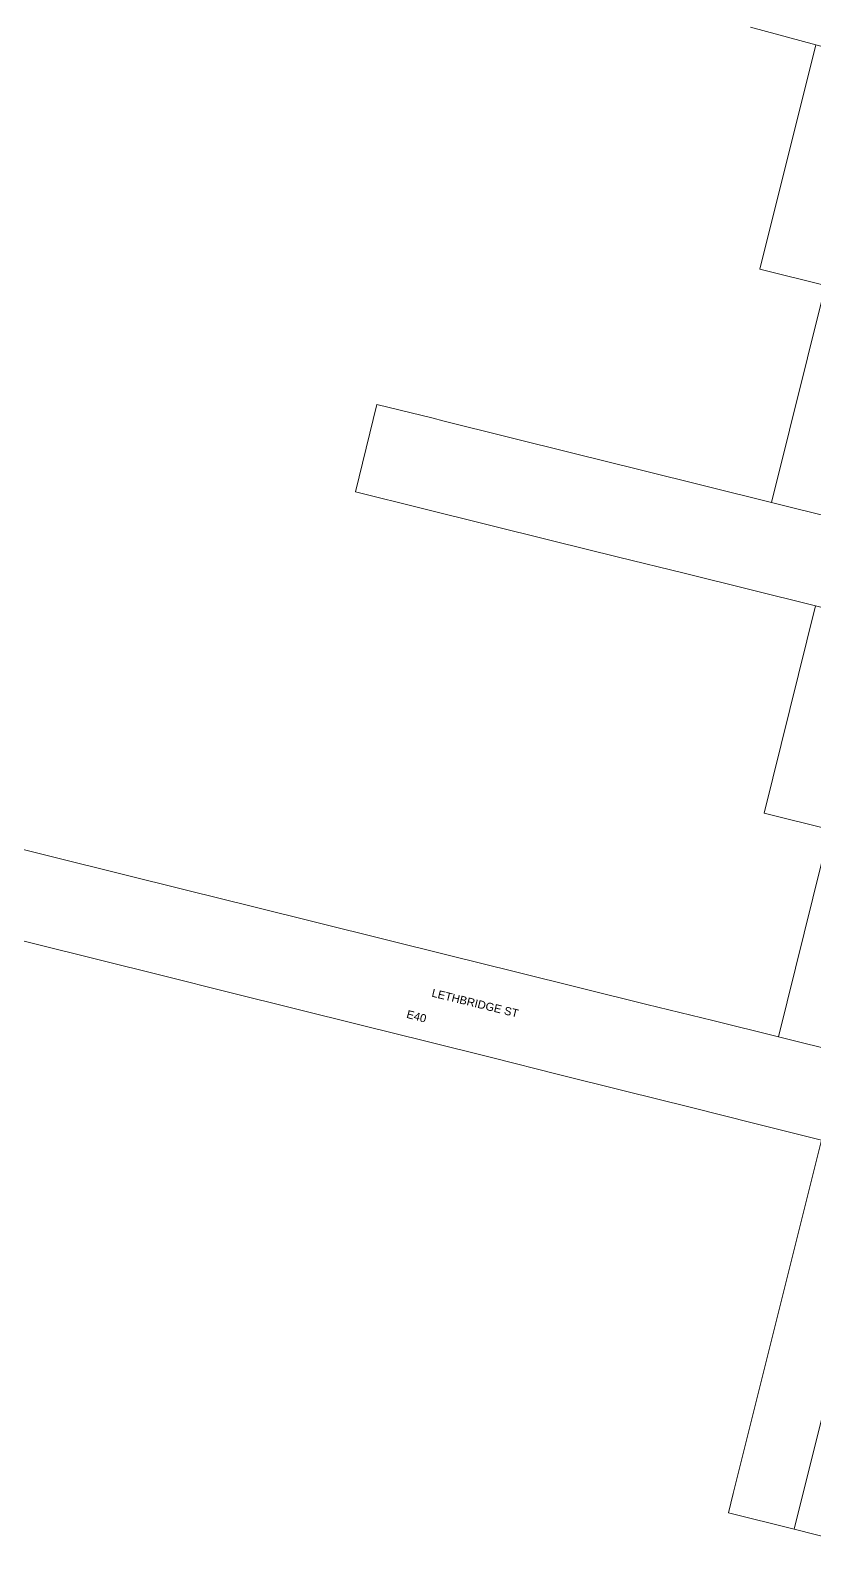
# Model space of a CAD drawing. Header units: metres. Extents: x 287062 to 288920, y 6261941 to 6263050.
# Drawn here: x 287459.6 to 287636.1, y 6262214.8 to 6262555.7 of the extents above; entities that cross this region are included whole.
import ezdxf

# ---------------------------------------------------------------- set-up
doc = ezdxf.new("R2010")
doc.units = ezdxf.units.M
doc.layers.add('Cadastre Land Parcels_SP_EXT', color=9, linetype='Continuous', lineweight=5)
doc.layers.add('Cadastre Roads_SP_EXT', color=9, linetype='Continuous', lineweight=5)
doc.layers.add('Mains_LV_EXT', color=7, linetype='Continuous')
doc.styles.get("Standard").update_dxf_attribs({"font": 'arial.ttf'})

msp = doc.modelspace()

# ---------------------------------------------------------------- linework, layer by layer
at = {"layer": 'Cadastre Land Parcels_SP_EXT', "linetype": 'Continuous'}
for points in [[(287651.02, 6262548.41), (287636.3, 6262552.45), (287623.69, 6262501.98), (287638.49, 6262498.3), (287651.02, 6262548.41)], [(287653.28, 6262494.62), (287638.49, 6262498.3), (287626.34, 6262449.5), (287641.13, 6262445.82), (287653.28, 6262494.62)], [(287651.06, 6262422.56), (287636.27, 6262426.24), (287624.69, 6262379.59), (287639.48, 6262375.92), (287651.06, 6262422.56)], [(287654.28, 6262372.24), (287639.48, 6262375.92), (287627.9, 6262329.27), (287642.7, 6262325.59), (287654.28, 6262372.24)], [(287652.38, 6262302.41), (287637.59, 6262306.09), (287617.72, 6262226.57), (287616.63, 6262222.2), (287631.42, 6262218.51), (287652.38, 6262302.41)], [(287647.31, 6262219.2), (287650.24, 6262230.96), (287654.29, 6262247.15), (287658.31, 6262263.24), (287667.17, 6262298.73), (287652.38, 6262302.41), (287631.42, 6262218.51), (287646.21, 6262214.82), (287647.31, 6262219.2)]]:
    msp.add_lwpolyline(points, close=True, dxfattribs=at)
msp.add_lwpolyline([(287641.13, 6262445.82), (287626.34, 6262449.5), (287611.55, 6262453.18), (287596.76, 6262456.86), (287581.97, 6262460.54), (287567.18, 6262464.23), (287552.39, 6262467.91), (287552.39, 6262467.91), (287550.22, 6262468.45), (287537.59, 6262471.59), (287532.72, 6262451.94), (287533.09, 6262451.85), (287547.51, 6262448.27), (287562.3, 6262444.6), (287577.1, 6262440.92), (287591.89, 6262437.25), (287606.68, 6262433.58), (287621.48, 6262429.91), (287636.27, 6262426.24)], dxfattribs=at)
at = {"layer": 'Cadastre Roads_SP_EXT', "linetype": 'Continuous'}
for points in [[(287621.58, 6262556.48), (287636.3, 6262552.45), (287651.02, 6262548.41), (287665.74, 6262544.38), (287661.64, 6262562.46)], [(287642.7, 6262325.59), (287627.9, 6262329.27), (287613.11, 6262332.94), (287598.32, 6262336.61), (287583.52, 6262340.28), (287568.73, 6262343.96), (287553.94, 6262347.63), (287539.14, 6262351.3), (287524.35, 6262354.97), (287509.56, 6262358.65), (287494.76, 6262362.32), (287479.97, 6262365.99), (287465.18, 6262369.66), (287465.18, 6262369.66), (287406.01, 6262384.43)], [(287445.09, 6262354.13), (287460.02, 6262350.39), (287474.8, 6262346.7), (287489.59, 6262343), (287504.49, 6262339.29), (287519.28, 6262335.61), (287534.05, 6262331.93), (287548.86, 6262328.24), (287563.65, 6262324.54), (287578.43, 6262320.85), (287593.22, 6262317.15), (287608.01, 6262313.46), (287622.62, 6262309.82), (287637.59, 6262306.09)]]:
    msp.add_lwpolyline(points, dxfattribs=at)

# ---------------------------------------------------------------- texts
at = {"layer": 'Cadastre Roads_SP_EXT'}
msp.add_text('LETHBRIDGE ST', height=1.8, rotation=346.2178, dxfattribs=at).set_placement((287549.76, 6262338.39))
at = {"layer": 'Mains_LV_EXT'}
msp.add_text('E40', height=1.8, rotation=345.1322, dxfattribs=at).set_placement((287544.09, 6262333.62))

doc.saveas('drawing.dxf')
